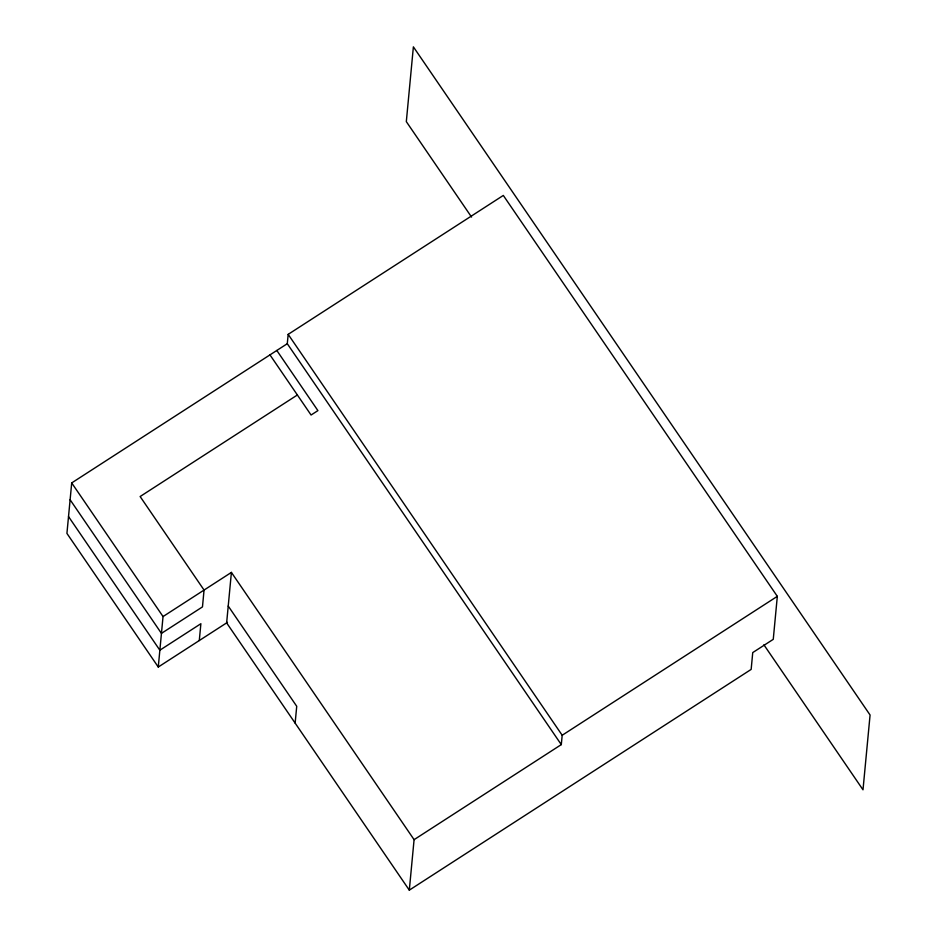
<?xml version="1.0" encoding="UTF-8"?>
<svg xmlns="http://www.w3.org/2000/svg" width="937" height="937" viewBox="0 0 937 937"><rect width="100%" height="100%" fill="white"/><g stroke="black" fill="none" stroke-linecap="round" stroke-linejoin="round"><path stroke-width="1.41" d="M158.271 667.027L163.038 616.558L231.404 572.402L226.637 622.882L409.305 890.15L751.158 669.405L752.739 652.585L773.259 639.339L777.323 596.342L503.31 195.435L288.174 334.357L287.284 343.703L71.704 482.918L66.925 533.399L158.271 667.027L227.457 622.355M199.288 640.545L200.881 623.714L159.852 650.208L68.518 516.568M295.143 723.106L296.724 706.287L228.23 606.063M409.305 890.15L414.084 839.669L231.404 572.402M414.084 839.669L561.298 744.61L562.188 735.264L288.174 334.357M297.369 394.981L140.128 496.528L204.055 590.064L202.474 606.895L161.445 633.377L70.111 499.749M562.188 735.264L777.323 596.342M471.557 217.079L406.318 121.634L413.381 46.85L870.075 715.013L863 789.797L763.901 644.808M287.284 343.703L561.298 744.61M276.813 350.473L317.912 410.617L311.072 415.021L269.973 354.889M71.704 482.918L163.038 616.558"/></g></svg>
